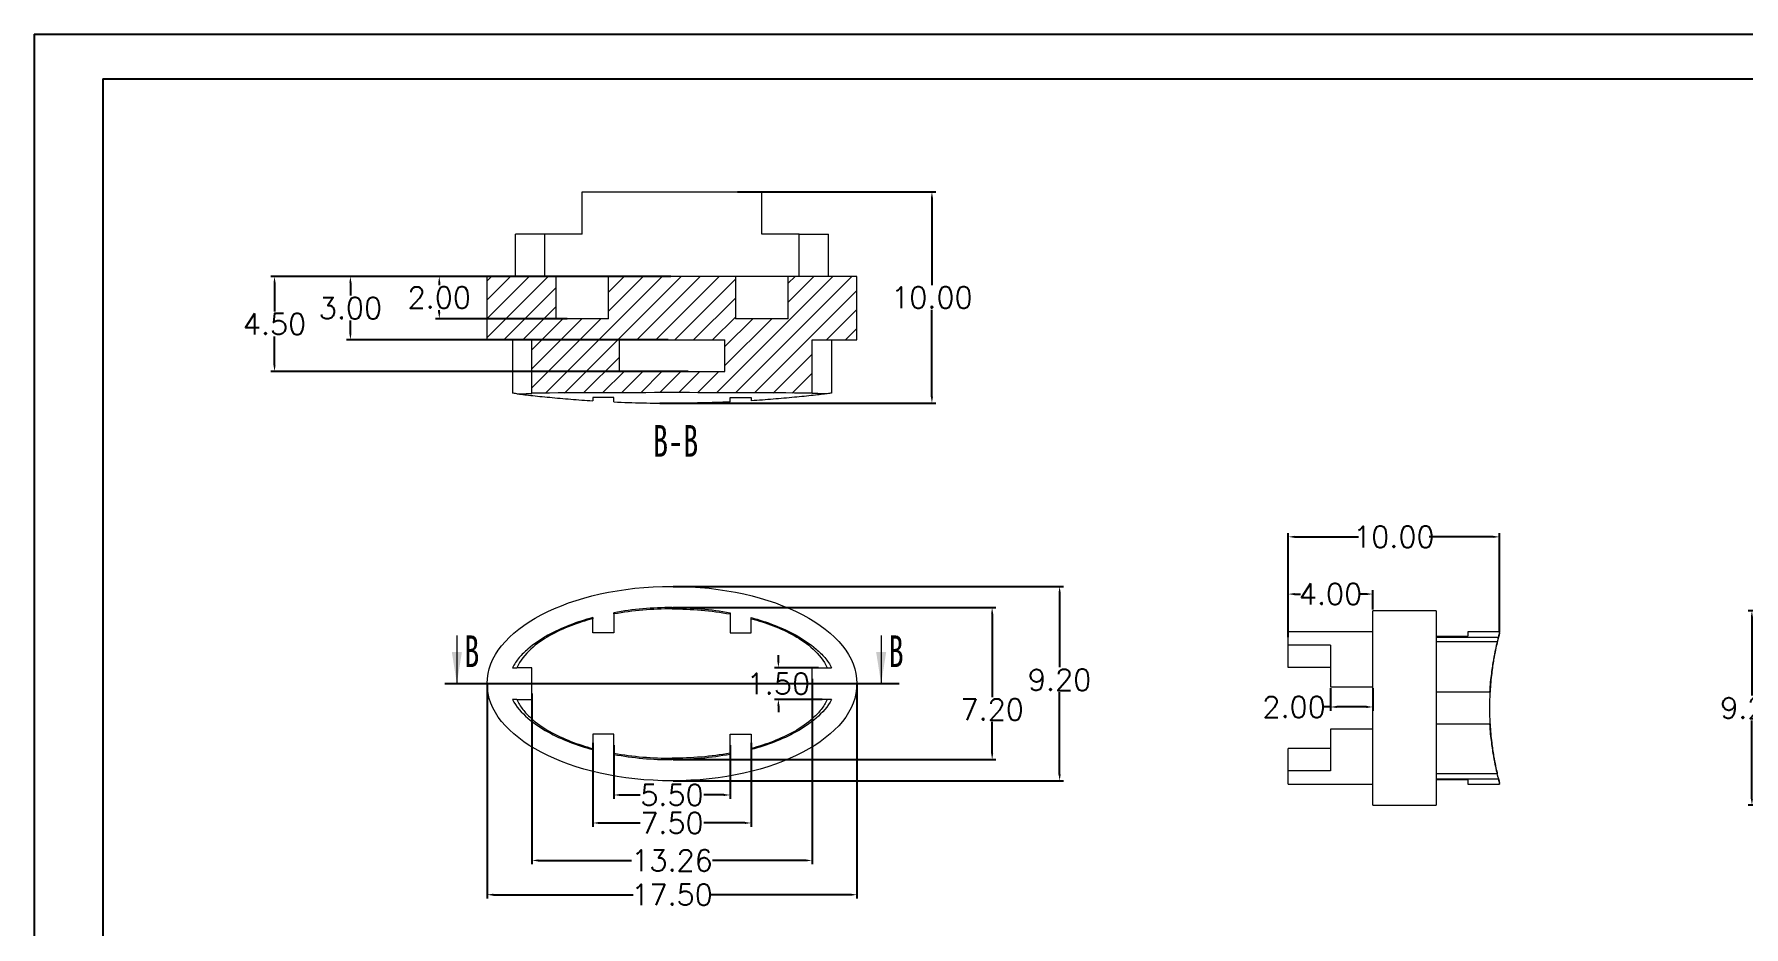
# Model space of a CAD drawing. Header units: inches. Extents: x 2021 to 2602, y 573 to 662.
# Drawn here: x 2176 to 2256.9, y 619.6 to 661.8 of the extents above; entities that cross this region are included whole.
import ezdxf

# ---------------------------------------------------------------- set-up
doc = ezdxf.new("R2010")
doc.units = ezdxf.units.IN
doc.layers.add('10', color=7, linetype='Continuous')
doc.styles.add('SLDTEXTSTYLE6', font='TXT', dxfattribs={"width": 0.7})
doc.styles.get("Standard").update_dxf_attribs({"font": 'txt', "bigfont": 'gbcbig.shx'})
doc.dimstyles.new('1.5', dxfattribs={"dimtxt": 1, "dimasz": 0.3, "dimexe": 0.18, "dimexo": 0.0625, "dimgap": 0.09, "dimtad": 0, "dimtih": 1, "dimtoh": 1, "dimzin": 0, "dimdsep": 46, "dimtxsty": 'Standard', "dimcen": 0, "dimadec": 0, "dimazin": 2, "dimtfac": 1, "dimtofl": 0, "dimtmove": 0, "dimatfit": 3, "dimfxl": 0, "dimtolj": 1, "dimtzin": 0, "dimarcsym": 0})

# ---------------------------------------------------------------- blocks, each defined once
blk = doc.blocks.new('*D191')
at = {"color": 0, "lineweight": -2, "transparency": 16777216}
for p, q in [((2197.477, 631.053), (2197.477, 620.945)), ((2214.977, 631.053), (2214.977, 620.945)), ((2197.777, 621.125), (2204.387, 621.125)), ((2214.677, 621.125), (2208.067, 621.125))]:
    blk.add_line(p, q, dxfattribs=at)
at = {"color": 0, "transparency": 16777216}
for points in [[(2197.777, 621.175), (2197.777, 621.075), (2197.477, 621.125)], [(2214.677, 621.175), (2214.677, 621.075), (2214.977, 621.125)]]:
    blk.add_solid(points, dxfattribs=at)
at = {"layer": 'Defpoints', "color": 0, "transparency": 16777216}
for p in [(2197.477, 631.116), (2214.977, 631.116), (2214.977, 621.125)]:
    blk.add_point(p, dxfattribs=at)
at = {"color": 0, "transparency": 16777216, "insert": (2206.227, 621.125), "char_height": 1, "attachment_point": 5}
blk.add_mtext('\\A1;17.50', dxfattribs=at)
blk = doc.blocks.new('*D192')
at = {"color": 0, "lineweight": -2, "transparency": 16777216}
for p, q in [((2203.477, 628.209), (2203.477, 625.666)), ((2208.977, 628.209), (2208.977, 625.666)), ((2203.777, 625.846), (2204.72, 625.846)), ((2208.677, 625.846), (2207.734, 625.846))]:
    blk.add_line(p, q, dxfattribs=at)
at = {"color": 0, "transparency": 16777216}
for points in [[(2203.777, 625.896), (2203.777, 625.796), (2203.477, 625.846)], [(2208.677, 625.896), (2208.677, 625.796), (2208.977, 625.846)]]:
    blk.add_solid(points, dxfattribs=at)
at = {"layer": 'Defpoints', "color": 0, "transparency": 16777216}
for p in [(2203.477, 628.271), (2208.977, 628.271), (2208.977, 625.846)]:
    blk.add_point(p, dxfattribs=at)
at = {"color": 0, "transparency": 16777216, "insert": (2206.227, 625.846), "char_height": 1, "attachment_point": 5}
blk.add_mtext('\\A1;5.50', dxfattribs=at)
blk = doc.blocks.new('*D193')
at = {"color": 0, "lineweight": -2, "transparency": 16777216}
for p, q in [((2212.858, 631.337), (2212.858, 622.567)), ((2199.596, 630.646), (2199.596, 622.567)), ((2199.896, 622.747), (2204.304, 622.747)), ((2212.558, 622.747), (2208.15, 622.747))]:
    blk.add_line(p, q, dxfattribs=at)
at = {"color": 0, "transparency": 16777216}
for points in [[(2199.896, 622.797), (2199.896, 622.697), (2199.596, 622.747)], [(2212.558, 622.797), (2212.558, 622.697), (2212.858, 622.747)]]:
    blk.add_solid(points, dxfattribs=at)
at = {"layer": 'Defpoints', "color": 0, "transparency": 16777216}
for p in [(2212.858, 631.399), (2199.596, 630.709), (2212.858, 622.747)]:
    blk.add_point(p, dxfattribs=at)
at = {"color": 0, "transparency": 16777216, "insert": (2206.227, 622.747), "char_height": 1, "attachment_point": 5}
blk.add_mtext('\\A1;13.26', dxfattribs=at)
blk = doc.blocks.new('*D194')
at = {"color": 0, "lineweight": -2, "transparency": 16777216}
for p, q in [((2202.477, 628.32), (2202.477, 624.34)), ((2209.977, 628.32), (2209.977, 624.34)), ((2202.777, 624.52), (2204.72, 624.52)), ((2209.677, 624.52), (2207.734, 624.52))]:
    blk.add_line(p, q, dxfattribs=at)
at = {"color": 0, "transparency": 16777216}
for points in [[(2202.777, 624.57), (2202.777, 624.47), (2202.477, 624.52)], [(2209.677, 624.57), (2209.677, 624.47), (2209.977, 624.52)]]:
    blk.add_solid(points, dxfattribs=at)
at = {"layer": 'Defpoints', "color": 0, "transparency": 16777216}
for p in [(2202.477, 628.383), (2209.977, 628.383), (2209.977, 624.52)]:
    blk.add_point(p, dxfattribs=at)
at = {"color": 0, "transparency": 16777216, "insert": (2206.227, 624.52), "char_height": 1, "attachment_point": 5}
blk.add_mtext('\\A1;7.50', dxfattribs=at)
blk = doc.blocks.new('*D195')
at = {"color": 0, "lineweight": -2, "transparency": 16777216}
for p, q in [((2206.289, 635.716), (2224.75, 635.716)), ((2224.57, 635.416), (2224.57, 631.885)), ((2224.57, 626.816), (2224.57, 630.705)), ((2206.289, 626.516), (2224.75, 626.516))]:
    blk.add_line(p, q, dxfattribs=at)
at = {"color": 0, "transparency": 16777216}
for points in [[(2224.52, 635.416), (2224.62, 635.416), (2224.57, 635.716)], [(2224.52, 626.816), (2224.62, 626.816), (2224.57, 626.516)]]:
    blk.add_solid(points, dxfattribs=at)
at = {"layer": 'Defpoints', "color": 0, "transparency": 16777216}
for p in [(2206.227, 635.716), (2224.57, 635.716), (2206.227, 626.516)]:
    blk.add_point(p, dxfattribs=at)
at = {"color": 0, "transparency": 16777216, "insert": (2224.57, 631.295), "char_height": 1, "attachment_point": 5}
blk.add_mtext('\\A1;9.20', dxfattribs=at)
blk = doc.blocks.new('*D196')
at = {"color": 0, "lineweight": -2, "transparency": 16777216}
for p, q in [((2206.289, 634.716), (2221.557, 634.716)), ((2221.377, 634.416), (2221.377, 630.479)), ((2221.377, 627.816), (2221.377, 629.299)), ((2206.289, 627.516), (2221.557, 627.516))]:
    blk.add_line(p, q, dxfattribs=at)
at = {"color": 0, "transparency": 16777216}
for points in [[(2221.327, 634.416), (2221.427, 634.416), (2221.377, 634.716)], [(2221.327, 627.816), (2221.427, 627.816), (2221.377, 627.516)]]:
    blk.add_solid(points, dxfattribs=at)
at = {"layer": 'Defpoints', "color": 0, "transparency": 16777216}
for p in [(2206.227, 634.716), (2221.377, 634.716), (2206.227, 627.516)]:
    blk.add_point(p, dxfattribs=at)
at = {"color": 0, "transparency": 16777216, "insert": (2221.377, 629.889), "char_height": 1, "attachment_point": 5}
blk.add_mtext('\\A1;7.20', dxfattribs=at)
blk = doc.blocks.new('*D197')
at = {"color": 0, "lineweight": -2, "transparency": 16777216}
for p, q in [((2213.154, 631.866), (2211.081, 631.866)), ((2211.261, 632.166), (2211.261, 632.466)), ((2213.34, 630.366), (2211.081, 630.366)), ((2211.261, 630.066), (2211.261, 629.766))]:
    blk.add_line(p, q, dxfattribs=at)
at = {"color": 0, "transparency": 16777216}
for points in [[(2211.211, 632.166), (2211.311, 632.166), (2211.261, 631.866)], [(2211.211, 630.066), (2211.311, 630.066), (2211.261, 630.366)]]:
    blk.add_solid(points, dxfattribs=at)
at = {"layer": 'Defpoints', "color": 0, "transparency": 16777216}
for p in [(2213.216, 631.866), (2211.261, 630.366), (2213.403, 630.366)]:
    blk.add_point(p, dxfattribs=at)
at = {"color": 0, "transparency": 16777216, "insert": (2211.261, 631.116), "char_height": 1, "attachment_point": 5}
blk.add_mtext('\\A1;1.50', dxfattribs=at)
blk = doc.blocks.new('*D198')
at = {"color": 0, "lineweight": -2, "transparency": 16777216}
for p, q in [((2209.325, 654.381), (2218.707, 654.381)), ((2218.527, 654.081), (2218.527, 649.973)), ((2218.527, 644.684), (2218.527, 648.793)), ((2205.653, 644.384), (2218.707, 644.384))]:
    blk.add_line(p, q, dxfattribs=at)
at = {"color": 0, "transparency": 16777216}
for points in [[(2218.477, 654.081), (2218.577, 654.081), (2218.527, 654.381)], [(2218.477, 644.684), (2218.577, 644.684), (2218.527, 644.384)]]:
    blk.add_solid(points, dxfattribs=at)
at = {"layer": 'Defpoints', "color": 0, "transparency": 16777216}
for p in [(2209.263, 654.381), (2218.527, 654.381), (2205.59, 644.384)]:
    blk.add_point(p, dxfattribs=at)
at = {"color": 0, "transparency": 16777216, "insert": (2218.527, 649.383), "char_height": 1, "attachment_point": 5}
blk.add_mtext('\\A1;10.00', dxfattribs=at)
blk = doc.blocks.new('*D199')
at = {"color": 0, "lineweight": -2, "transparency": 16777216}
for p, q in [((2235.387, 633.625), (2235.387, 638.239)), ((2235.687, 638.059), (2238.714, 638.059)), ((2245.087, 638.059), (2242.06, 638.059)), ((2245.387, 633.559), (2245.387, 638.239))]:
    blk.add_line(p, q, dxfattribs=at)
at = {"color": 0, "transparency": 16777216}
for points in [[(2235.687, 638.109), (2235.687, 638.009), (2235.387, 638.059)], [(2245.087, 638.109), (2245.087, 638.009), (2245.387, 638.059)]]:
    blk.add_solid(points, dxfattribs=at)
at = {"layer": 'Defpoints', "color": 0, "transparency": 16777216}
for p in [(2245.387, 638.059), (2235.387, 633.562), (2245.387, 633.496)]:
    blk.add_point(p, dxfattribs=at)
at = {"color": 0, "transparency": 16777216, "insert": (2240.387, 638.059), "char_height": 1, "attachment_point": 5}
blk.add_mtext('\\A1;10.00', dxfattribs=at)
blk = doc.blocks.new('*D200')
at = {"color": 0, "lineweight": -2, "transparency": 16777216}
for p, q in [((2235.387, 633.312), (2235.387, 635.531)), ((2235.687, 635.351), (2235.964, 635.351)), ((2239.087, 635.351), (2238.81, 635.351)), ((2239.387, 634.625), (2239.387, 635.531))]:
    blk.add_line(p, q, dxfattribs=at)
at = {"color": 0, "transparency": 16777216}
for points in [[(2235.687, 635.401), (2235.687, 635.301), (2235.387, 635.351)], [(2239.087, 635.401), (2239.087, 635.301), (2239.387, 635.351)]]:
    blk.add_solid(points, dxfattribs=at)
at = {"layer": 'Defpoints', "color": 0, "transparency": 16777216}
for p in [(2235.387, 635.351), (2239.387, 634.562), (2235.387, 633.249)]:
    blk.add_point(p, dxfattribs=at)
at = {"color": 0, "transparency": 16777216, "insert": (2237.387, 635.351), "char_height": 1, "attachment_point": 5}
blk.add_mtext('\\A1;4.00', dxfattribs=at)
blk = doc.blocks.new('*D201')
at = {"color": 0, "lineweight": -2, "transparency": 16777216}
for p, q in [((2237.387, 630.9), (2237.387, 629.829)), ((2239.387, 630.9), (2239.387, 629.829)), ((2237.387, 630.009), (2237.087, 630.009)), ((2239.087, 630.009), (2237.687, 630.009))]:
    blk.add_line(p, q, dxfattribs=at)
at = {"color": 0, "transparency": 16777216}
for points in [[(2237.687, 630.059), (2237.687, 629.959), (2237.387, 630.009)], [(2239.087, 630.059), (2239.087, 629.959), (2239.387, 630.009)]]:
    blk.add_solid(points, dxfattribs=at)
at = {"layer": 'Defpoints', "color": 0, "transparency": 16777216}
for p in [(2237.387, 630.962), (2239.387, 630.962), (2237.387, 630.009)]:
    blk.add_point(p, dxfattribs=at)
at = {"color": 0, "transparency": 16777216, "insert": (2235.664, 630.009), "char_height": 1, "attachment_point": 5}
blk.add_mtext('\\A1;2.00', dxfattribs=at)
blk = doc.blocks.new('*D202')
at = {"color": 0, "lineweight": -2, "transparency": 16777216}
for p, q in [((2269.647, 634.562), (2257.15, 634.562)), ((2257.33, 634.262), (2257.33, 630.552)), ((2257.33, 625.662), (2257.33, 629.372)), ((2269.647, 625.362), (2257.15, 625.362))]:
    blk.add_line(p, q, dxfattribs=at)
at = {"color": 0, "transparency": 16777216}
for points in [[(2257.28, 634.262), (2257.38, 634.262), (2257.33, 634.562)], [(2257.28, 625.662), (2257.38, 625.662), (2257.33, 625.362)]]:
    blk.add_solid(points, dxfattribs=at)
at = {"layer": 'Defpoints', "color": 0, "transparency": 16777216}
for p in [(2257.33, 634.562), (2269.71, 634.562), (2269.71, 625.362)]:
    blk.add_point(p, dxfattribs=at)
at = {"color": 0, "transparency": 16777216, "insert": (2257.33, 629.962), "char_height": 1, "attachment_point": 5}
blk.add_mtext('\\A1;9.20', dxfattribs=at)
blk = doc.blocks.new('*D215')
at = {"color": 0, "lineweight": -2, "transparency": 16777216}
for p, q in [((2201.545, 650.381), (2195.034, 650.381)), ((2195.214, 650.081), (2195.214, 649.971)), ((2201.273, 648.381), (2195.034, 648.381)), ((2195.214, 648.681), (2195.214, 648.791))]:
    blk.add_line(p, q, dxfattribs=at)
at = {"color": 0, "transparency": 16777216}
for points in [[(2195.164, 650.081), (2195.264, 650.081), (2195.214, 650.381)], [(2195.164, 648.681), (2195.264, 648.681), (2195.214, 648.381)]]:
    blk.add_solid(points, dxfattribs=at)
at = {"layer": 'Defpoints', "color": 0, "transparency": 16777216}
for p in [(2195.214, 650.381), (2201.607, 650.381), (2201.336, 648.381)]:
    blk.add_point(p, dxfattribs=at)
at = {"color": 0, "transparency": 16777216, "insert": (2195.214, 649.381), "char_height": 1, "attachment_point": 5}
blk.add_mtext('\\A1;2.00', dxfattribs=at)
blk = doc.blocks.new('*D216')
at = {"color": 0, "lineweight": -2, "transparency": 16777216}
for p, q in [((2206.044, 650.381), (2190.828, 650.381)), ((2191.008, 650.081), (2191.008, 649.471)), ((2191.008, 647.681), (2191.008, 648.291)), ((2206.044, 647.381), (2190.828, 647.381))]:
    blk.add_line(p, q, dxfattribs=at)
at = {"color": 0, "transparency": 16777216}
for points in [[(2190.958, 650.081), (2191.058, 650.081), (2191.008, 650.381)], [(2190.958, 647.681), (2191.058, 647.681), (2191.008, 647.381)]]:
    blk.add_solid(points, dxfattribs=at)
at = {"layer": 'Defpoints', "color": 0, "transparency": 16777216}
for p in [(2206.107, 650.381), (2191.008, 647.381), (2206.107, 647.381)]:
    blk.add_point(p, dxfattribs=at)
at = {"color": 0, "transparency": 16777216, "insert": (2191.008, 648.881), "char_height": 1, "attachment_point": 5}
blk.add_mtext('\\A1;3.00', dxfattribs=at)
blk = doc.blocks.new('*D217')
at = {"color": 0, "lineweight": -2, "transparency": 16777216}
for p, q in [((2206.164, 650.381), (2187.237, 650.381)), ((2187.417, 650.081), (2187.417, 648.721)), ((2187.417, 646.181), (2187.417, 647.541)), ((2206.998, 645.881), (2187.237, 645.881))]:
    blk.add_line(p, q, dxfattribs=at)
at = {"color": 0, "transparency": 16777216}
for points in [[(2187.367, 650.081), (2187.467, 650.081), (2187.417, 650.381)], [(2187.367, 646.181), (2187.467, 646.181), (2187.417, 645.881)]]:
    blk.add_solid(points, dxfattribs=at)
at = {"layer": 'Defpoints', "color": 0, "transparency": 16777216}
for p in [(2206.227, 650.381), (2187.417, 645.881), (2207.06, 645.881)]:
    blk.add_point(p, dxfattribs=at)
at = {"color": 0, "transparency": 16777216, "insert": (2187.417, 648.131), "char_height": 1, "attachment_point": 5}
blk.add_mtext('\\A1;4.50', dxfattribs=at)

msp = doc.modelspace()

# ---------------------------------------------------------------- hatches: boundary and pattern name
at = {"linetype": 'Continuous', "lineweight": 0}
h = msp.add_hatch(dxfattribs=at)
h.set_pattern_fill('ANSI31', color=4, scale=0.2, style=0)
edge = h.paths.add_edge_path(flags=0)
edge.add_line((2212.858, 644.858), (2212.858, 647.381))
edge.add_line((2212.858, 647.381), (2214.977, 647.381))
edge.add_line((2214.977, 647.381), (2214.977, 650.381))
edge.add_line((2214.977, 650.381), (2211.727, 650.381))
edge.add_line((2211.727, 650.381), (2211.727, 648.381))
edge.add_line((2211.727, 648.381), (2209.227, 648.381))
edge.add_line((2209.227, 648.381), (2209.227, 650.381))
edge.add_line((2209.227, 650.381), (2203.227, 650.381))
edge.add_line((2203.227, 650.381), (2203.227, 648.381))
edge.add_line((2203.227, 648.381), (2200.727, 648.381))
edge.add_line((2200.727, 648.381), (2200.727, 650.381))
edge.add_line((2200.727, 650.381), (2197.477, 650.381))
edge.add_line((2197.477, 650.381), (2197.477, 647.381))
edge.add_line((2197.477, 647.381), (2199.596, 647.381))
edge.add_line((2199.596, 647.381), (2199.596, 644.858))
edge.add_ellipse((2206.227, 632.141), major_axis=(110, 0), ratio=0.1158187, start_angle=86.54388, end_angle=93.45612, ccw=False)
h.paths.add_polyline_path([(2203.727, 645.881), (2203.727, 647.381), (2208.727, 647.381), (2208.727, 645.881)], flags=0)

# ---------------------------------------------------------------- linework, layer by layer
for p, q in [((2176.044, 661.842), (2301.754, 661.842)), ((2176.044, 661.842), (2176.044, 572.957)), ((2179.297, 659.726), (2299.637, 659.726)), ((2179.297, 659.726), (2179.297, 575.073))]:
    msp.add_line(p, q)
at = {"color": 7, "linetype": 'Continuous', "lineweight": 15}
for p, q in [((2201.977, 652.381), (2201.977, 654.381)), ((2210.477, 652.381), (2210.477, 654.381)), ((2198.824, 650.381), (2198.824, 652.381)), ((2200.212, 652.381), (2198.824, 652.381)), ((2200.212, 650.381), (2200.212, 652.381)), ((2212.242, 650.381), (2212.242, 652.381)), ((2212.242, 652.381), (2213.63, 652.381)), ((2213.63, 650.381), (2213.63, 652.381)), ((2197.477, 647.381), (2197.477, 650.381)), ((2200.727, 650.381), (2197.477, 650.381)), ((2200.727, 650.381), (2200.727, 648.381)), ((2203.227, 650.381), (2200.727, 650.381)), ((2203.227, 648.381), (2203.227, 650.381)), ((2209.227, 650.381), (2203.227, 650.381)), ((2209.227, 650.381), (2209.227, 648.381)), ((2211.727, 650.381), (2209.227, 650.381)), ((2211.727, 648.381), (2211.727, 650.381)), ((2214.977, 650.381), (2211.727, 650.381)), ((2214.977, 647.381), (2214.977, 650.381)), ((2203.227, 648.381), (2200.727, 648.381)), ((2211.727, 648.381), (2209.227, 648.381)), ((2197.477, 647.381), (2199.596, 647.381)), ((2198.673, 647.381), (2198.673, 644.856)), ((2199.596, 644.858), (2199.596, 647.381)), ((2203.727, 647.381), (2208.727, 647.381)), ((2203.727, 647.381), (2203.727, 645.881)), ((2208.727, 645.881), (2208.727, 647.381)), ((2212.858, 647.381), (2214.977, 647.381)), ((2212.858, 644.858), (2212.858, 647.381)), ((2213.781, 647.381), (2213.781, 644.856)), ((2203.727, 645.881), (2208.727, 645.881)), ((2199.596, 644.836), (2199.596, 644.858)), ((2212.858, 644.836), (2212.858, 644.858)), ((2202.477, 644.646), (2202.477, 644.498)), ((2203.477, 644.444), (2203.477, 644.65)), ((2208.977, 644.444), (2208.977, 644.65)), ((2209.977, 644.646), (2209.977, 644.498)), ((2203.477, 634.409), (2203.477, 634.466)), ((2203.477, 634.409), (2203.477, 633.512)), ((2206.227, 634.65), (2206.227, 634.716)), ((2208.977, 634.466), (2208.977, 634.409)), ((2208.977, 634.409), (2208.977, 633.512)), ((2242.387, 634.562), (2239.387, 634.562)), ((2239.387, 629.962), (2239.387, 634.562)), ((2242.387, 634.562), (2242.387, 629.962)), ((2202.477, 634.238), (2202.477, 634.185)), ((2202.477, 633.512), (2202.477, 634.185)), ((2209.977, 634.185), (2209.977, 634.238)), ((2209.977, 633.512), (2209.977, 634.185)), ((2239.387, 633.562), (2235.387, 633.562)), ((2245.387, 633.562), (2243.887, 633.562)), ((2245.387, 633.496), (2245.387, 633.562)), ((2237.387, 632.937), (2235.387, 632.937)), ((2235.387, 631.881), (2235.387, 632.937)), ((2242.387, 633.357), (2243.887, 633.357)), ((2242.387, 633.313), (2245.324, 633.313)), ((2245.27, 633.085), (2242.387, 633.085)), ((2245.27, 633.085), (2245.27, 633.032)), ((2245.324, 633.255), (2245.324, 633.313)), ((2199.596, 630.366), (2199.596, 631.866)), ((2212.858, 630.366), (2212.858, 631.866)), ((2237.387, 631.881), (2235.387, 631.881)), ((2237.387, 630.962), (2239.387, 630.962)), ((2244.912, 630.712), (2242.387, 630.712)), ((2239.387, 625.362), (2239.387, 629.962)), ((2242.387, 629.962), (2242.387, 625.362)), ((2202.477, 628.72), (2202.477, 628.046)), ((2203.477, 627.823), (2203.477, 628.72)), ((2208.977, 627.823), (2208.977, 628.72)), ((2209.977, 628.72), (2209.977, 628.046)), ((2239.387, 628.962), (2237.387, 628.962)), ((2242.387, 629.212), (2244.912, 629.212)), ((2202.477, 627.993), (2202.477, 628.046)), ((2203.477, 627.823), (2203.477, 627.765)), ((2208.977, 627.765), (2208.977, 627.823)), ((2209.977, 628.046), (2209.977, 627.993)), ((2237.387, 628.043), (2235.387, 628.043)), ((2235.387, 626.987), (2235.387, 628.043)), ((2206.227, 627.516), (2206.227, 627.582)), ((2237.387, 626.987), (2235.387, 626.987)), ((2235.387, 626.362), (2239.387, 626.362)), ((2245.27, 626.839), (2242.387, 626.839)), ((2242.387, 626.611), (2245.324, 626.611)), ((2243.887, 626.567), (2242.387, 626.567)), ((2243.887, 626.362), (2245.387, 626.362)), ((2245.27, 626.839), (2245.27, 626.893)), ((2245.324, 626.669), (2245.324, 626.611)), ((2245.387, 626.362), (2245.387, 626.428)), ((2239.387, 625.362), (2242.387, 625.362))]:
    msp.add_line(p, q, dxfattribs=at)
at = {"color": 7, "linetype": 'Continuous', "lineweight": 0}
for p, q in [((2196.046, 633.396), (2196.046, 631.116)), ((2216.125, 633.396), (2216.125, 631.116))]:
    msp.add_line(p, q, dxfattribs=at)
at = {"color": 1}
msp.add_line((2195.477, 631.116), (2216.977, 631.116), dxfattribs=at)
at = {"color": 7, "linetype": 'Continuous', "lineweight": 15, "flags": 128}
for points in [[(2245.324, 633.255), (2245.295, 633.144), (2245.27, 633.046)], [(2245.324, 626.669), (2245.295, 626.78), (2245.27, 626.878)]]:
    msp.add_lwpolyline(points, dxfattribs=at)
at = {"color": 7, "linetype": 'Continuous', "lineweight": 15}
msp.add_arc((2257.627, 629.962), 12.717, 176.61892, 183.38108, dxfattribs=at)
msp.add_ellipse((2206.227, 632.141), major_axis=(110, 0), ratio=0.115819, start_param=1.510476, end_param=1.631117, dxfattribs=at)
msp.add_ellipse((2206.227, 631.116), major_axis=(-8.75, 0), ratio=0.525714, dxfattribs=at)
for points, knots in [([(2201.977, 654.381), (2202.141, 654.381), (2202.307, 654.381), (2202.779, 654.381), (2203.089, 654.381), (2203.707, 654.381), (2204.018, 654.381), (2204.953, 654.381), (2205.581, 654.381), (2206.53, 654.381), (2206.848, 654.381), (2207.48, 654.381), (2207.795, 654.381), (2208.732, 654.381), (2209.349, 654.381), (2210.13, 654.381), (2210.304, 654.381), (2210.477, 654.381)], [0.107007, 0.107007, 0.107007, 0.107007, 0.1242269, 0.1242269, 0.1554769, 0.1554769, 0.1867269, 0.1867269, 0.2492269, 0.2492269, 0.2804769, 0.2804769, 0.3117269, 0.3117269, 0.3742269, 0.3742269, 0.3922199, 0.3922199, 0.3922199, 0.3922199]), ([(2201.977, 652.381), (2201.843, 652.381), (2201.711, 652.381), (2201.287, 652.381), (2201.002, 652.381), (2200.548, 652.381), (2200.375, 652.381), (2200.212, 652.381)], [0.3922217, 0.3922217, 0.3922217, 0.3922217, 0.40625, 0.40625, 0.4375, 0.4375, 0.45780474, 0.45780474, 0.45780474, 0.45780474]), ([(2212.242, 652.381), (2212.194, 652.381), (2212.097, 652.381), (2211.783, 652.381), (2211.252, 652.381), (2210.744, 652.381), (2210.477, 652.381)], [0, 0, 0, 0, 0.089831, 0.18321, 0.570248, 1, 1, 1, 1]), ([(2198.88, 644.83), (2198.956, 644.821), (2199.056, 644.809), (2199.281, 644.782), (2199.407, 644.768), (2199.817, 644.722), (2200.119, 644.691), (2200.757, 644.629), (2201.095, 644.599), (2201.777, 644.545), (2202.125, 644.52), (2202.477, 644.498)], [0, 0, 0, 0, 0.125, 0.125, 0.25, 0.25, 0.5, 0.5, 0.75, 0.75, 1, 1, 1, 1]), ([(2213.574, 644.83), (2213.498, 644.821), (2213.398, 644.809), (2213.173, 644.782), (2213.047, 644.768), (2212.637, 644.722), (2212.335, 644.691), (2211.697, 644.629), (2211.359, 644.599), (2210.677, 644.545), (2210.329, 644.52), (2209.977, 644.498)], [0, 0, 0, 0, 0.125, 0.125, 0.25, 0.25, 0.5, 0.5, 0.75, 0.75, 1, 1, 1, 1]), ([(2203.477, 644.444), (2203.929, 644.423), (2204.388, 644.407), (2205.305, 644.386), (2205.765, 644.381), (2206.227, 644.381)], [0, 0, 0, 0, 0.5, 0.5, 1, 1, 1, 1]), ([(2208.977, 644.444), (2208.525, 644.423), (2208.066, 644.407), (2207.149, 644.386), (2206.689, 644.381), (2206.227, 644.381)], [0, 0, 0, 0, 0.5, 0.5, 1, 1, 1, 1]), ([(2206.227, 634.716), (2205.765, 634.716), (2205.305, 634.695), (2204.388, 634.613), (2203.929, 634.551), (2203.477, 634.466)], [0, 0, 0, 0, 0.5, 0.5, 1, 1, 1, 1]), ([(2206.227, 634.65), (2205.765, 634.65), (2205.305, 634.63), (2204.386, 634.551), (2203.927, 634.491), (2203.477, 634.409)], [0, 0, 0, 0, 0.5, 0.5, 1, 1, 1, 1]), ([(2206.227, 634.716), (2206.689, 634.716), (2207.149, 634.695), (2208.066, 634.613), (2208.525, 634.551), (2208.977, 634.466)], [0, 0, 0, 0, 0.5, 0.5, 1, 1, 1, 1]), ([(2206.227, 634.65), (2206.689, 634.65), (2207.149, 634.63), (2208.068, 634.551), (2208.527, 634.491), (2208.977, 634.409)], [0, 0, 0, 0, 0.5, 0.5, 1, 1, 1, 1]), ([(2202.477, 634.238), (2202.11, 634.139), (2201.748, 634.022), (2201.037, 633.746), (2200.685, 633.586), (2200.017, 633.212), (2199.699, 633), (2199.262, 632.623), (2199.123, 632.488), (2198.873, 632.196), (2198.761, 632.036), (2198.673, 631.866)], [0, 0, 0, 0, 0.25, 0.25, 0.5, 0.5, 0.75, 0.75, 0.875, 0.875, 1, 1, 1, 1]), ([(2202.477, 634.185), (2202.127, 634.091), (2201.781, 633.982), (2201.103, 633.72), (2200.769, 633.569), (2200.124, 633.204), (2199.82, 632.997), (2199.275, 632.498), (2199.033, 632.204), (2198.88, 631.866)], [0, 0, 0, 0, 0.25, 0.25, 0.5, 0.5, 0.75, 0.75, 1, 1, 1, 1]), ([(2209.977, 634.238), (2210.344, 634.139), (2210.706, 634.022), (2211.417, 633.746), (2211.769, 633.586), (2212.437, 633.212), (2212.755, 633), (2213.192, 632.623), (2213.331, 632.488), (2213.581, 632.196), (2213.693, 632.036), (2213.781, 631.866)], [0, 0, 0, 0, 0.25, 0.25, 0.5, 0.5, 0.75, 0.75, 0.875, 0.875, 1, 1, 1, 1]), ([(2209.977, 634.185), (2210.327, 634.091), (2210.673, 633.982), (2211.351, 633.72), (2211.684, 633.569), (2212.33, 633.204), (2212.633, 632.997), (2213.178, 632.498), (2213.42, 632.204), (2213.574, 631.866)], [0, 0, 0, 0, 0.25, 0.25, 0.5, 0.5, 0.75, 0.75, 1, 1, 1, 1]), ([(2235.387, 632.937), (2235.387, 633.05), (2235.387, 633.404), (2235.387, 633.562), (2235.387, 633.562)], [1.0232766, 1.0232766, 1.0232766, 1.0232766, 1.1780972, 1.5707963, 1.5707963, 1.5707963, 1.5707963]), ([(2245.387, 633.562), (2245.387, 633.562), (2245.382, 633.541), (2245.361, 633.459), (2245.345, 633.397), (2245.324, 633.313)], [0, 0, 0, 0, 0.5, 0.5, 1, 1, 1, 1]), ([(2245.387, 633.496), (2245.387, 633.496), (2245.382, 633.477), (2245.361, 633.397), (2245.345, 633.337), (2245.324, 633.255)], [0, 0, 0, 0, 0.5, 0.5, 1, 1, 1, 1]), ([(2237.387, 632.937), (2237.387, 632.744), (2237.387, 632.505), (2237.387, 632.031), (2237.387, 631.852), (2237.387, 631.448), (2237.387, 631.221), (2237.387, 630.962)], [0, 0, 0, 0, 0.5, 0.5, 0.75, 0.75, 1, 1, 1, 1]), ([(2245.27, 633.085), (2245.247, 632.985), (2245.221, 632.868), (2245.164, 632.593), (2245.132, 632.433), (2245.067, 632.059), (2245.033, 631.847), (2244.983, 631.47), (2244.967, 631.335), (2244.937, 631.042), (2244.923, 630.882), (2244.912, 630.712)], [0, 0, 0, 0, 0.25, 0.25, 0.5, 0.5, 0.75, 0.75, 0.875, 0.875, 1, 1, 1, 1]), ([(2245.27, 633.032), (2245.248, 632.938), (2245.224, 632.828), (2245.17, 632.567), (2245.14, 632.415), (2245.078, 632.051), (2245.046, 631.843), (2244.985, 631.345), (2244.957, 631.051), (2244.938, 630.712)], [0, 0, 0, 0, 0.25, 0.25, 0.5, 0.5, 0.75, 0.75, 1, 1, 1, 1]), ([(2198.673, 630.366), (2198.851, 630.022), (2199.117, 629.733), (2199.697, 629.233), (2200.017, 629.019), (2200.687, 628.644), (2201.034, 628.486), (2201.744, 628.211), (2202.107, 628.094), (2202.477, 627.993)], [0, 0, 0, 0, 0.25, 0.25, 0.5, 0.5, 0.75, 0.75, 1, 1, 1, 1]), ([(2198.88, 630.366), (2198.956, 630.197), (2199.056, 630.038), (2199.281, 629.747), (2199.407, 629.613), (2199.817, 629.237), (2200.119, 629.031), (2200.757, 628.669), (2201.095, 628.515), (2201.777, 628.251), (2202.125, 628.141), (2202.477, 628.046)], [0, 0, 0, 0, 0.125, 0.125, 0.25, 0.25, 0.5, 0.5, 0.75, 0.75, 1, 1, 1, 1]), ([(2213.781, 630.366), (2213.603, 630.022), (2213.337, 629.733), (2212.757, 629.233), (2212.437, 629.019), (2211.766, 628.644), (2211.42, 628.486), (2210.71, 628.211), (2210.347, 628.094), (2209.977, 627.993)], [0, 0, 0, 0, 0.25, 0.25, 0.5, 0.5, 0.75, 0.75, 1, 1, 1, 1]), ([(2213.574, 630.366), (2213.498, 630.197), (2213.398, 630.038), (2213.173, 629.747), (2213.047, 629.613), (2212.637, 629.237), (2212.335, 629.031), (2211.697, 628.669), (2211.359, 628.515), (2210.677, 628.251), (2210.329, 628.141), (2209.977, 628.046)], [0, 0, 0, 0, 0.125, 0.125, 0.25, 0.25, 0.5, 0.5, 0.75, 0.75, 1, 1, 1, 1]), ([(2237.387, 628.962), (2237.387, 628.701), (2237.387, 628.477), (2237.387, 628.072), (2237.387, 627.896), (2237.387, 627.423), (2237.387, 627.18), (2237.387, 626.987)], [0, 0, 0, 0, 0.25, 0.25, 0.5, 0.5, 1, 1, 1, 1]), ([(2244.912, 629.212), (2244.934, 628.868), (2244.967, 628.579), (2245.033, 628.08), (2245.067, 627.865), (2245.133, 627.49), (2245.164, 627.332), (2245.221, 627.057), (2245.247, 626.94), (2245.27, 626.839)], [0, 0, 0, 0, 0.25, 0.25, 0.5, 0.5, 0.75, 0.75, 1, 1, 1, 1]), ([(2244.938, 629.212), (2244.947, 629.043), (2244.959, 628.884), (2244.986, 628.594), (2245, 628.459), (2245.046, 628.084), (2245.077, 627.877), (2245.139, 627.516), (2245.169, 627.361), (2245.223, 627.098), (2245.248, 626.987), (2245.27, 626.893)], [0, 0, 0, 0, 0.125, 0.125, 0.25, 0.25, 0.5, 0.5, 0.75, 0.75, 1, 1, 1, 1]), ([(2203.477, 627.823), (2203.929, 627.74), (2204.388, 627.68), (2205.305, 627.601), (2205.765, 627.582), (2206.227, 627.582)], [0, 0, 0, 0, 0.5, 0.5, 1, 1, 1, 1]), ([(2208.977, 627.823), (2208.525, 627.74), (2208.066, 627.68), (2207.149, 627.601), (2206.689, 627.582), (2206.227, 627.582)], [0, 0, 0, 0, 0.5, 0.5, 1, 1, 1, 1]), ([(2235.387, 626.362), (2235.387, 626.362), (2235.387, 626.52), (2235.387, 626.874), (2235.387, 626.987)], [4.712389, 4.712389, 4.712389, 4.712389, 5.1050881, 5.2599087, 5.2599087, 5.2599087, 5.2599087]), ([(2245.324, 626.669), (2245.345, 626.587), (2245.361, 626.527), (2245.382, 626.447), (2245.387, 626.428), (2245.387, 626.428)], [0, 0, 0, 0, 0.5, 0.5, 1, 1, 1, 1])]:
    msp.add_open_spline(points, degree=3, knots=knots, dxfattribs=at)
for points in [[(2198.88, 644.83), (2198.811, 644.839), (2198.742, 644.847), (2198.673, 644.856)], [(2198.88, 644.83), (2199.118, 644.832), (2199.357, 644.834), (2199.596, 644.836)], [(2213.574, 644.83), (2213.336, 644.832), (2213.097, 644.834), (2212.858, 644.836)], [(2213.781, 644.856), (2213.712, 644.847), (2213.643, 644.839), (2213.574, 644.83)], [(2203.477, 644.65), (2203.144, 644.649), (2202.81, 644.647), (2202.477, 644.646)], [(2208.977, 644.65), (2209.31, 644.649), (2209.644, 644.647), (2209.977, 644.646)], [(2203.477, 633.512), (2203.144, 633.512), (2202.81, 633.512), (2202.477, 633.512)], [(2208.977, 633.512), (2209.31, 633.512), (2209.644, 633.512), (2209.977, 633.512)], [(2243.887, 633.562), (2243.887, 633.562), (2243.887, 633.492), (2243.887, 633.357)], [(2198.673, 631.866), (2198.742, 631.866), (2198.811, 631.866), (2198.88, 631.866)], [(2199.596, 631.866), (2199.357, 631.866), (2199.118, 631.866), (2198.88, 631.866)], [(2212.858, 631.866), (2213.097, 631.866), (2213.336, 631.866), (2213.574, 631.866)], [(2213.574, 631.866), (2213.643, 631.866), (2213.712, 631.866), (2213.781, 631.866)], [(2198.88, 630.366), (2198.811, 630.366), (2198.742, 630.366), (2198.673, 630.366)], [(2198.88, 630.366), (2199.118, 630.366), (2199.357, 630.366), (2199.596, 630.366)], [(2213.574, 630.366), (2213.336, 630.366), (2213.097, 630.366), (2212.858, 630.366)], [(2213.781, 630.366), (2213.712, 630.366), (2213.643, 630.366), (2213.574, 630.366)], [(2244.912, 630.712), (2244.921, 630.712), (2244.929, 630.712), (2244.938, 630.712)], [(2203.477, 628.72), (2203.144, 628.72), (2202.81, 628.72), (2202.477, 628.72)], [(2208.977, 628.72), (2209.31, 628.72), (2209.644, 628.72), (2209.977, 628.72)], [(2244.938, 629.212), (2244.929, 629.212), (2244.921, 629.212), (2244.912, 629.212)], [(2203.477, 627.765), (2204.383, 627.596), (2205.3, 627.516), (2206.227, 627.516)], [(2208.977, 627.765), (2208.071, 627.596), (2207.154, 627.516), (2206.227, 627.516)], [(2243.887, 626.567), (2243.887, 626.432), (2243.887, 626.362), (2243.887, 626.362)], [(2245.324, 626.611), (2245.366, 626.442), (2245.387, 626.362), (2245.387, 626.362)]]:
    msp.add_open_spline(points, degree=3, dxfattribs=at)
at = {"color": 7, "linetype": 'Continuous', "lineweight": 0}
for points in [[(2196.046, 631.116), (2196.286, 632.616), (2195.806, 632.616)], [(2216.125, 631.116), (2216.365, 632.616), (2215.885, 632.616)]]:
    msp.add_solid(points, dxfattribs=at)

# ---------------------------------------------------------------- texts
at = {"color": 7, "linetype": 'Continuous', "char_height": 1.5, "attachment_point": 1, "style": 'SLDTEXTSTYLE6'}
for insert in [(2196.395, 633.396), (2216.474, 633.396)]:
    msp.add_mtext('B', dxfattribs=dict(at, insert=insert))
at = {"layer": '10', "color": 0, "insert": (2206.399, 643.351), "char_height": 1.5, "attachment_point": 2, "style": 'SLDTEXTSTYLE6'}
msp.add_mtext('B-B', dxfattribs=at)

# ---------------------------------------------------------------- dimensions: what is measured, and where the dimension line sits
for base, p1, p2, picture, middle in [((2218.527, 654.381), (2205.59, 644.384), (2209.263, 654.381), '*D198', (2218.527, 649.383)), ((2187.417, 645.881), (2206.227, 650.381), (2207.06, 645.881), '*D217', (2187.417, 648.131)), ((2191.008, 647.381), (2206.107, 650.381), (2206.107, 647.381), '*D216', (2191.008, 648.881)), ((2195.214, 650.381), (2201.336, 648.381), (2201.607, 650.381), '*D215', (2195.214, 649.381)), ((2257.33, 634.562), (2269.71, 625.362), (2269.71, 634.562), '*D202', (2257.33, 629.962)), ((2211.261, 630.366), (2213.216, 631.866), (2213.403, 630.366), '*D197', (2211.261, 631.116))]:
    dim = msp.add_linear_dim(base=base, p1=p1, p2=p2, angle=90, dimstyle='1.5')
    dim.commit()
    dim.dimension.update_dxf_attribs({"geometry": picture, "text_midpoint": middle})
for base, p1, p2, picture, middle in [((2245.387, 638.059), (2235.387, 633.562), (2245.387, 633.496), '*D199', (2240.387, 638.059)), ((2214.977, 621.125), (2197.477, 631.116), (2214.977, 631.116), '*D191', (2206.227, 621.125))]:
    dim = msp.add_linear_dim(base=base, p1=p1, p2=p2, dimstyle='1.5')
    dim.commit()
    dim.dimension.update_dxf_attribs({"geometry": picture, "text_midpoint": middle, "dimtype": 160})
for base, p1, p2, picture, middle in [((2235.387, 635.351), (2239.387, 634.562), (2235.387, 633.249), '*D200', (2237.387, 635.351)), ((2212.858, 622.747), (2199.596, 630.709), (2212.858, 631.399), '*D193', (2206.227, 622.747)), ((2237.387, 630.009), (2239.387, 630.962), (2237.387, 630.962), '*D201', (2235.664, 630.009)), ((2209.977, 624.52), (2202.477, 628.383), (2209.977, 628.383), '*D194', (2206.227, 624.52)), ((2208.977, 625.846), (2203.477, 628.271), (2208.977, 628.271), '*D192', (2206.227, 625.846))]:
    dim = msp.add_linear_dim(base=base, p1=p1, p2=p2, dimstyle='1.5')
    dim.commit()
    dim.dimension.update_dxf_attribs({"geometry": picture, "text_midpoint": middle})
for base, p1, p2, picture, middle in [((2224.57, 635.716), (2206.227, 626.516), (2206.227, 635.716), '*D195', (2224.57, 631.295)), ((2221.377, 634.716), (2206.227, 627.516), (2206.227, 634.716), '*D196', (2221.377, 629.889))]:
    dim = msp.add_linear_dim(base=base, p1=p1, p2=p2, angle=90, dimstyle='1.5')
    dim.commit()
    dim.dimension.update_dxf_attribs({"geometry": picture, "text_midpoint": middle, "dimtype": 160})

doc.saveas('drawing.dxf')
